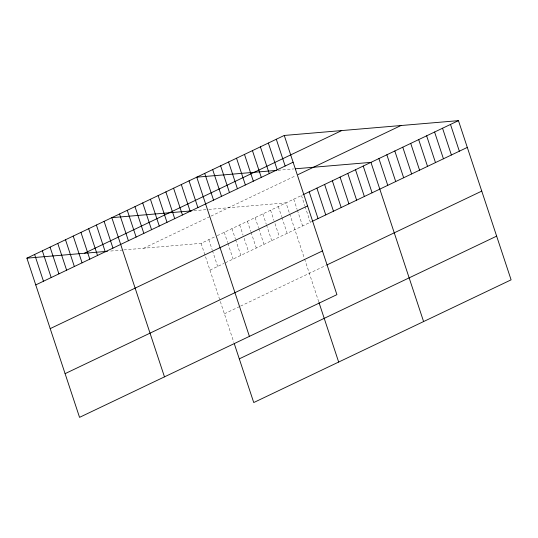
<?xml version="1.0" encoding="UTF-8"?>
<svg xmlns="http://www.w3.org/2000/svg" width="538" height="538" viewBox="0 0 538 538"><rect width="100%" height="100%" fill="white"/><g stroke="black" fill="none" stroke-linecap="round" stroke-linejoin="round"><path stroke-width="0.4" stroke-dasharray="2.69 2.02" d="M143.606 248.233L210.291 216.444M210.99 216.108L295.92 175.617M123.868 249.914L201.091 243.351L215.126 236.659M217.238 235.651L302.867 194.83M209.941 270.116L223.983 263.418M225.382 262.752L311.717 221.589M224.393 313.815L239.84 306.452M240.54 306.122L326.169 265.295M278.092 170.257L293.721 168.932M193.989 210.681L207.971 209.49M208.798 209.423L286.021 202.86L289.404 213.095M110.707 251.031L123.041 249.982M301.462 195.496L304.844 205.731M305.107 206.518L310.312 222.261M293.741 199.181L297.124 209.41M297.386 210.197L302.591 225.94M289.666 213.882L304.333 258.227M304.595 259.02L318.758 301.845M278.301 206.538L281.683 216.774M281.946 217.56L287.151 233.304M270.58 210.224L273.963 220.452M275.005 223.6L279.43 236.982M262.86 213.902L266.243 224.138M266.505 224.924L271.71 240.668M255.14 217.581L258.522 227.816M258.785 228.603L263.99 244.346M247.413 221.266L250.802 231.495M251.058 232.281L256.27 248.025M239.692 224.945L243.082 235.18M244.118 238.327L248.549 251.71M231.972 228.63L235.362 238.859M235.617 239.645L240.822 255.389M224.252 232.308L227.635 242.544M227.897 243.331L233.102 259.074M208.811 239.672L212.194 249.901M212.456 250.688L217.661 266.431M201.091 243.351L233.828 342.336"/><path stroke-width="0.81" d="M284.259 135.455L336.909 294.649L79.55 417.353L26.9 258.159L284.259 135.455L458.45 120.647L511.1 279.841L253.741 402.545L234.326 343.836M84.385 253.27L341.744 130.566M35.75 284.918L293.109 162.214M298.025 174.615L400.965 125.536M303.566 194.494L458.45 120.647M50.202 328.624L307.561 205.919M312.417 221.259L467.3 147.412M65.098 373.648L322.457 250.943M326.869 264.958L481.752 191.111M239.289 358.846L496.648 236.142M276.451 170.398L196.76 177.17L249.403 336.371M295.369 168.791L370.951 162.368L423.601 321.563M191.521 210.889L111.83 217.661L164.48 376.862M26.9 258.159L107.418 251.313M450.494 124.439L459.344 151.205M442.539 128.232L451.395 154.998M434.59 132.025L443.44 158.791M426.634 135.818L435.484 162.584M418.678 139.611L427.528 166.376M410.723 143.404L419.573 170.169M402.767 147.197L411.617 173.962M394.811 150.99L403.661 177.755M386.856 154.783L395.712 181.548M378.907 158.576L387.757 185.341M363.231 166.047L372.081 192.812M355.51 169.732L364.36 196.491M347.783 173.411L356.64 200.176M340.063 177.089L348.92 203.855M332.343 180.775L341.193 207.534M324.622 184.453L333.473 211.219M316.902 188.132L325.752 214.897M309.182 191.817L318.032 218.576M276.303 139.248L285.153 166.007M268.348 143.041L277.204 169.8M319 302.591L338.671 362.054M260.399 146.834L269.249 173.592M252.443 150.627L261.293 177.385M244.487 154.419L253.337 181.178M236.532 158.212L245.382 184.971M228.576 161.999L237.426 188.764M220.62 165.791L229.47 192.557M212.665 169.584L221.515 196.35M204.709 173.377L213.566 200.143M189.04 180.855L197.89 207.614M181.313 184.534L190.17 211.299M173.592 188.213L182.449 214.978M165.872 191.898L174.722 218.657M158.152 195.576L167.002 222.342M150.432 199.262L159.282 226.021M142.711 202.94L151.561 229.706M134.991 206.619L143.841 233.384M127.271 210.304L136.121 237.063M119.55 213.983L128.4 240.748M104.11 221.347L112.96 248.105M96.389 225.025L105.24 251.791M88.669 228.711L97.519 255.469M80.949 232.389L89.799 259.155M73.222 236.068L82.079 262.833M65.502 239.753L74.358 266.512M57.781 243.432L66.631 270.197M50.061 247.11L58.911 273.876M42.341 250.795L51.191 277.554M34.62 254.474L43.47 281.239"/></g></svg>
